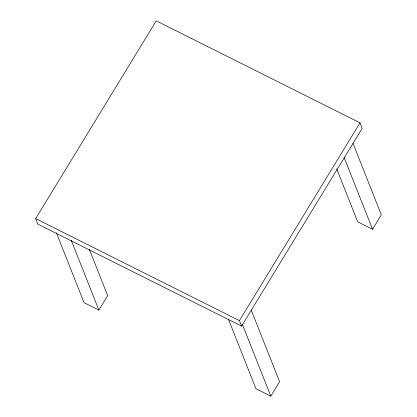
<?xml version="1.0" encoding="UTF-8"?>
<svg xmlns="http://www.w3.org/2000/svg" width="417" height="417" viewBox="0 0 417 417"><rect width="100%" height="100%" fill="white"/><g stroke="black" fill="none" stroke-linecap="round" stroke-linejoin="round"><path stroke-width="0.63" d="M35.669 218.633L156.25 20.85L360.001 122.848L362.175 128.347L241.599 326.13L37.848 224.137L35.669 218.633L239.421 320.631L241.599 326.13M56.368 232.79L84.031 302.653L98.886 310.092L107.68 295.669L89.316 249.293M239.421 320.631L360.001 122.848M228.521 319.453L255.944 388.712L270.8 396.15L279.593 381.727L251.216 310.06M336.696 168.833L357.682 221.834L372.537 229.267L381.331 214.849L352.954 143.177M344.161 157.6L372.537 229.267M242.423 324.483L270.8 396.15M71.224 240.228L98.886 310.092"/></g></svg>
